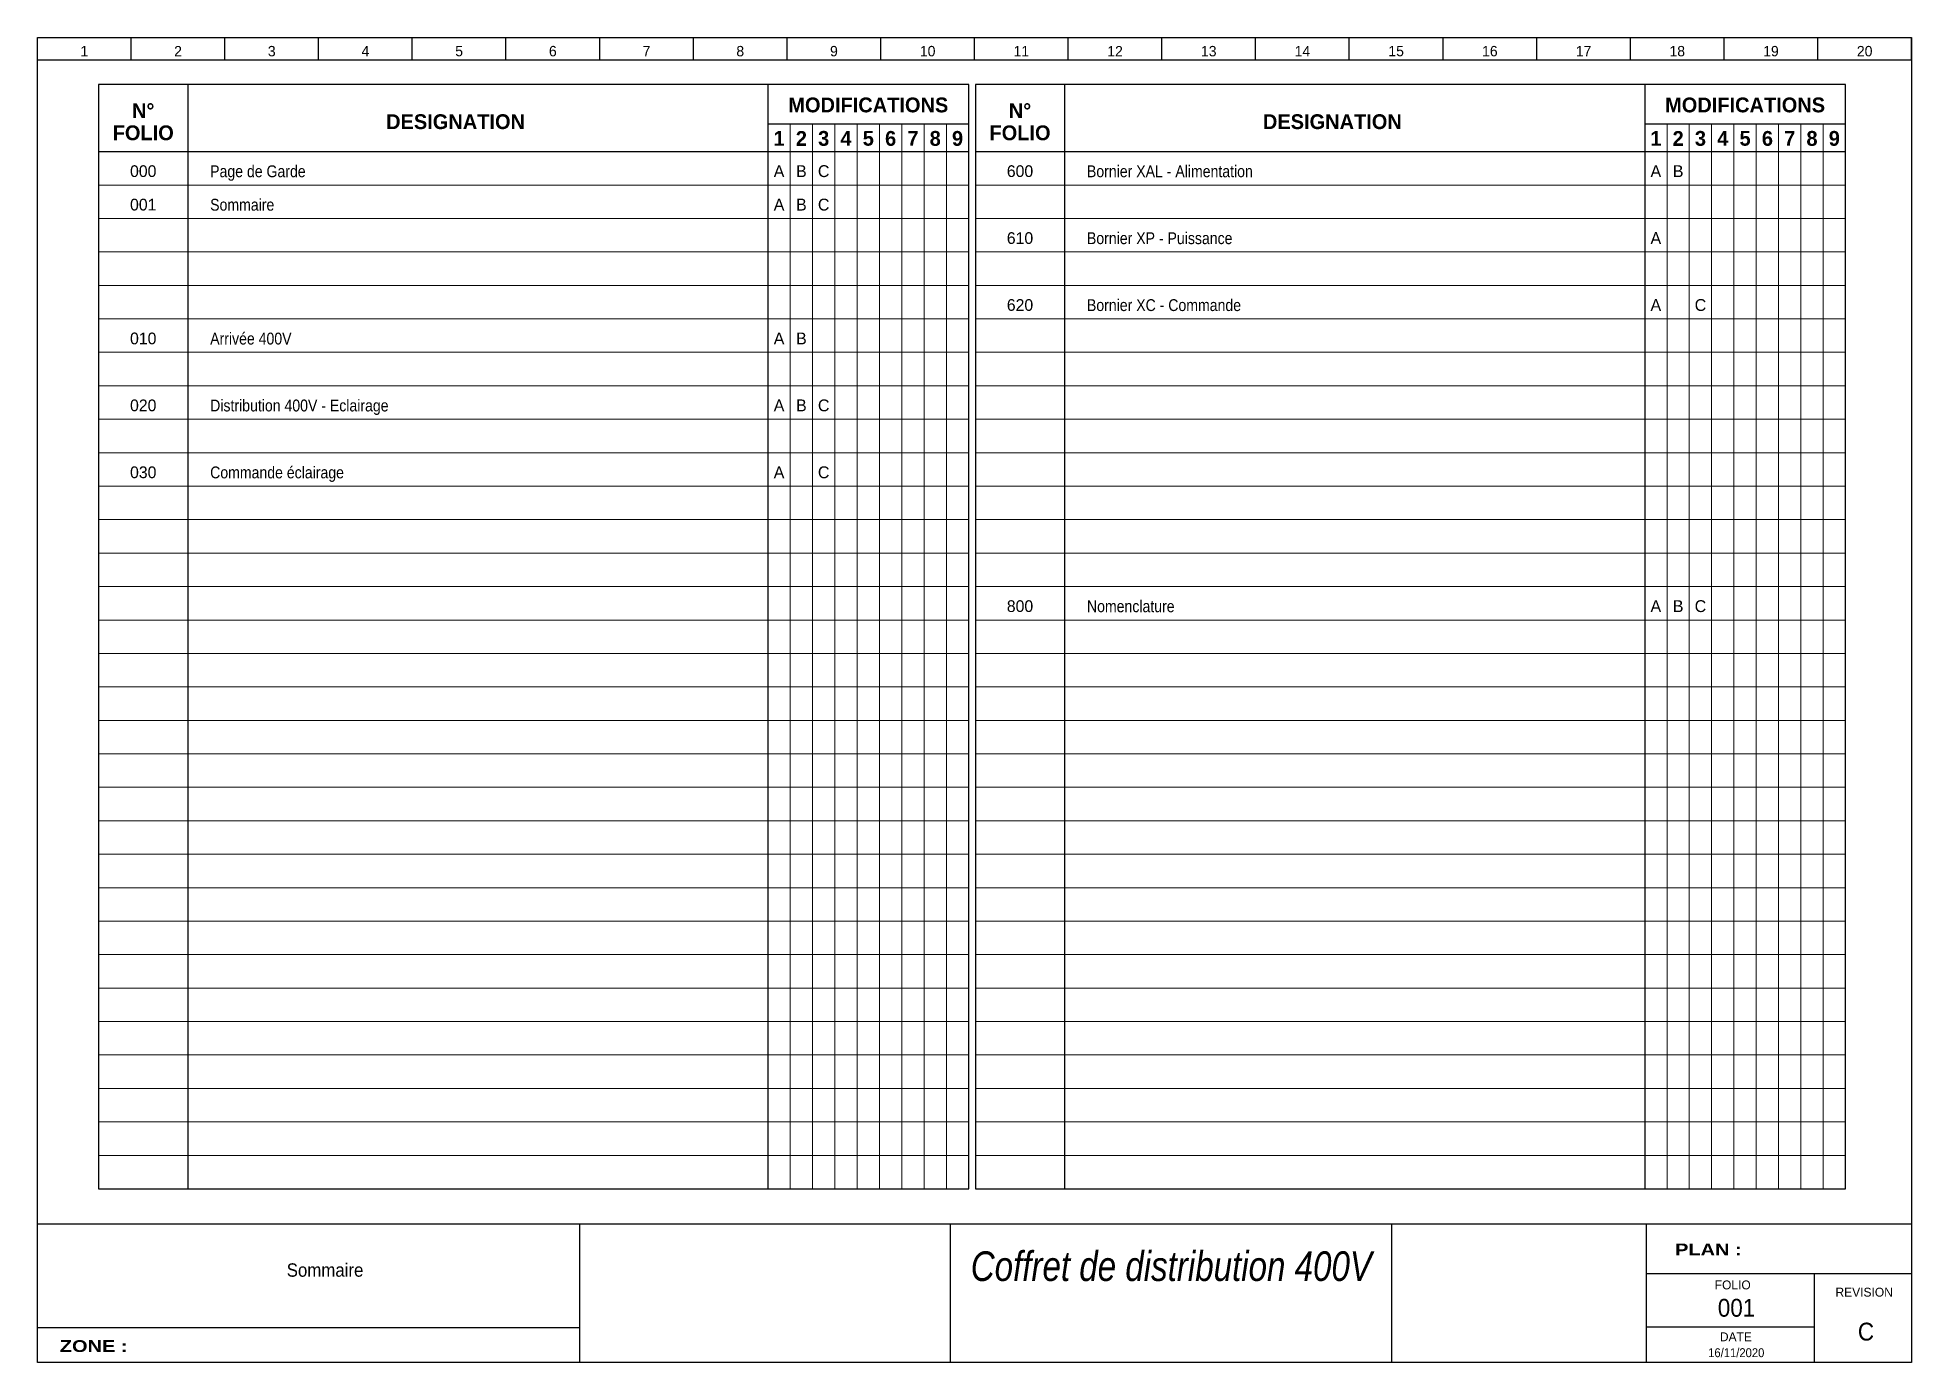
# Model space of a CAD drawing. Extents: x 0 to 420, y 0 to 297.
import ezdxf
from ezdxf.enums import TextEntityAlignment as Align

# ---------------------------------------------------------------- set-up
doc = ezdxf.new("R2010")
doc.units = 0
doc.header["$MEASUREMENT"] = 0
doc.linetypes.add('FIN', pattern=[0])
doc.linetypes.add('MOYEN', pattern=[0])
doc.layers.get('0').update_dxf_attribs({"linetype": 'CONTINUOUS'})
doc.layers.add('A', color=1, linetype='CONTINUOUS')
doc.layers.add('B', color=1, linetype='CONTINUOUS')
doc.styles.add('ARIAL', font='arial.ttf', dxfattribs={"width": 0.966, "height": 2.325})
doc.styles.add('ARIAL_BOLD', font='arialbd.ttf', dxfattribs={"width": 1.2075, "height": 2.657143})
doc.styles.add('ARIAL_ITALIC', font='ariali.ttf', dxfattribs={"width": 1.449, "height": 6.642857})

# ---------------------------------------------------------------- blocks, each defined once
blk = doc.blocks.new('Cartouche')
at = {"color": 4}
blk.add_line((303.45, 31), (303.45, 0), dxfattribs=at)
at = {"layer": 'A', "color": 4, "linetype": 'MOYEN'}
for p, q in [((21, 292), (21, 297)), ((42, 292), (42, 297)), ((63, 292), (63, 297)), ((84, 292), (84, 297)), ((105, 292), (105, 297)), ((126, 292), (126, 297)), ((147, 292), (147, 297)), ((168, 292), (168, 297)), ((189, 292), (189, 297)), ((210, 292), (210, 297)), ((231, 292), (231, 297)), ((252, 292), (252, 297)), ((273, 292), (273, 297)), ((294, 292), (294, 297)), ((315, 292), (315, 297)), ((336, 292), (336, 297)), ((357, 292), (357, 297)), ((378, 292), (378, 297)), ((399, 292), (399, 297)), ((420, 292), (420, 297)), ((0, 292), (420, 292)), ((0, 31.05), (420, 31.05)), ((121.49, 31), (121.49, 0)), ((204.56, 31), (204.56, 0)), ((303.45, 31), (303.45, 0)), ((360.51, 31), (360.51, 0)), ((420, 19.89), (360.51, 19.89)), ((398.16, 19.86), (398.16, 0)), ((0, 7.85), (121.49, 7.85)), ((398.16, 7.96), (360.51, 7.96))]:
    blk.add_line(p, q, dxfattribs=at)
for points in [[(0, 31), (0, 297), (420, 297), (420, 31), (0, 31)], [(0, 0), (0, 297), (420, 297), (420, 0), (0, 0)]]:
    blk.add_lwpolyline(points, dxfattribs=at)
at = {"layer": 'A', "color": 7, "linetype": 'FIN', "style": 'ARIAL', "width": 0.966}
for s, height, p in [('1', 2.33, (10.5, 293.94)), ('2', 2.33, (31.5, 293.94)), ('3', 2.33, (52.5, 293.94)), ('4', 2.33, (73.5, 293.94)), ('5', 2.33, (94.5, 293.94)), ('6', 2.33, (115.5, 293.94)), ('7', 2.33, (136.5, 293.94)), ('8', 2.33, (157.5, 293.94)), ('9', 2.33, (178.5, 293.94)), ('10', 2.325, (199.5, 293.94)), ('11', 2.325, (220.5, 293.94)), ('12', 2.325, (241.5, 293.94)), ('13', 2.325, (262.5, 293.94)), ('14', 2.325, (283.5, 293.94)), ('15', 2.325, (304.5, 293.94)), ('16', 2.325, (325.5, 293.94)), ('17', 2.325, (346.5, 293.94)), ('18', 2.325, (367.5, 293.94)), ('19', 2.325, (388.5, 293.94)), ('20', 2.325, (409.5, 293.94))]:
    blk.add_text(s, height=height, dxfattribs=at).set_placement(p, align=Align.MIDDLE)
at = {"layer": 'A', "color": 7, "linetype": 'FIN', "style": 'ARIAL', "width": 0.9}
for tag, height, p in [('TITRE\xa01', 3, (64.45, 25.79)), ('TITRE\xa02', 3, (64.45, 20.79)), ('TITRE\xa03', 3, (64.45, 15.79)), ('DOSSIER\xa02', 3, (254.12, 13.45)), ('FOLIO', 4, (380.78, 12.27)), ('DOSSIER\xa03', 3, (254.12, 8.45)), ('REV', 4, (409.79, 6.93)), ('DATE', 2, (380.72, 2.24))]:
    blk.add_attdef(tag, text='', height=height, dxfattribs=at).set_placement(p, align=Align.MIDDLE)
blk.add_attdef('N°\xa0PLAN', text='', height=3, dxfattribs=at).set_placement((417.76, 25.47), align=Align.MIDDLE_RIGHT)
blk.add_attdef('ZONE', text='', height=3, dxfattribs=at).set_placement((21.8, 3.7), align=Align.MIDDLE_LEFT)
at = {"layer": 'B', "color": 1, "linetype": 'FIN', "style": 'ARIAL_BOLD', "width": 1.2075}
for s, p in [('PLAN : ', (367, 24.01)), ('ZONE : ', (5, 2.36))]:
    blk.add_text(s, height=2.657, dxfattribs=at).set_placement(p)
at = {"layer": 'B', "color": 1, "linetype": 'FIN', "style": 'ARIAL', "width": 0.966}
for s, p in [('FOLIO', (379.93, 17.39)), ('REVISION', (409.39, 15.77)), ('DATE', (380.64, 5.76))]:
    blk.add_text(s, height=1.993, dxfattribs=at).set_placement(p, align=Align.MIDDLE)
at = {"layer": 'B', "color": 4, "linetype": 'FIN', "style": 'ARIAL_ITALIC', "width": 0.8}
blk.add_attdef('DOSSIER\xa01', text='', height=6.64, dxfattribs=at).set_placement((254.12, 21.73), align=Align.MIDDLE)

msp = doc.modelspace()

# ---------------------------------------------------------------- linework, layer by layer
at = {"layer": 'A', "color": 4, "linetype": 'MOYEN', "lineweight": 25}
for p, q in [((33.7, 286.43), (33.7, 38.93)), ((163.7, 286.43), (163.7, 38.93)), ((210.2, 286.43), (210.2, 38.93)), ((405.2, 286.43), (210.2, 286.43)), ((230.2, 286.43), (230.2, 38.93)), ((360.2, 286.43), (360.2, 38.93)), ((405.2, 38.93), (405.2, 286.43)), ((163.7, 277.68), (208.7, 277.68)), ((360.2, 277.68), (405.2, 277.68)), ((13.7, 271.43), (208.7, 271.43)), ((210.2, 271.43), (405.2, 271.43)), ((210.2, 38.93), (405.2, 38.93))]:
    msp.add_line(p, q, dxfattribs=at)
at = {"layer": 'A', "color": 7, "linetype": 'FIN', "lineweight": 15}
for p, q in [((168.7, 277.68), (168.7, 38.93)), ((173.7, 277.68), (173.7, 38.93)), ((178.7, 277.68), (178.7, 38.93)), ((183.7, 277.68), (183.7, 38.93)), ((188.7, 277.68), (188.7, 38.93)), ((193.7, 277.68), (193.7, 38.93)), ((198.7, 277.68), (198.7, 38.93)), ((203.7, 277.68), (203.7, 38.93)), ((365.2, 277.68), (365.2, 38.93)), ((370.2, 277.68), (370.2, 38.93)), ((375.2, 277.68), (375.2, 38.93)), ((380.2, 277.68), (380.2, 38.93)), ((385.2, 277.68), (385.2, 38.93)), ((390.2, 277.68), (390.2, 38.93)), ((395.2, 277.68), (395.2, 38.93)), ((400.2, 277.68), (400.2, 38.93)), ((13.7, 263.93), (208.7, 263.93)), ((210.2, 263.93), (405.2, 263.93)), ((13.7, 256.43), (208.7, 256.43)), ((210.2, 256.43), (405.2, 256.43)), ((13.7, 248.93), (208.7, 248.93)), ((210.2, 248.93), (405.2, 248.93)), ((13.7, 241.43), (208.7, 241.43)), ((210.2, 241.43), (405.2, 241.43)), ((13.7, 233.93), (208.7, 233.93)), ((210.2, 233.93), (405.2, 233.93)), ((13.7, 226.43), (208.7, 226.43)), ((210.2, 226.43), (405.2, 226.43)), ((13.7, 218.93), (208.7, 218.93)), ((210.2, 218.93), (405.2, 218.93)), ((13.7, 211.43), (208.7, 211.43)), ((210.2, 211.43), (405.2, 211.43)), ((13.7, 203.93), (208.7, 203.93)), ((210.2, 203.93), (405.2, 203.93)), ((13.7, 196.43), (208.7, 196.43)), ((210.2, 196.43), (405.2, 196.43)), ((13.7, 188.93), (208.7, 188.93)), ((210.2, 188.93), (405.2, 188.93)), ((13.7, 181.43), (208.7, 181.43)), ((210.2, 181.43), (405.2, 181.43)), ((13.7, 173.93), (208.7, 173.93)), ((210.2, 173.93), (405.2, 173.93)), ((13.7, 166.43), (208.7, 166.43)), ((210.2, 166.43), (405.2, 166.43)), ((13.7, 158.93), (208.7, 158.93)), ((210.2, 158.93), (405.2, 158.93)), ((13.7, 151.43), (208.7, 151.43)), ((210.2, 151.43), (405.2, 151.43)), ((13.7, 143.93), (208.7, 143.93)), ((210.2, 143.93), (405.2, 143.93)), ((13.7, 136.43), (208.7, 136.43)), ((210.2, 136.43), (405.2, 136.43)), ((13.7, 128.93), (208.7, 128.93)), ((210.2, 128.93), (405.2, 128.93)), ((13.7, 121.43), (208.7, 121.43)), ((210.2, 121.43), (405.2, 121.43)), ((13.7, 113.93), (208.7, 113.93)), ((210.2, 113.93), (405.2, 113.93)), ((13.7, 106.43), (208.7, 106.43)), ((210.2, 106.43), (405.2, 106.43)), ((13.7, 98.93), (208.7, 98.93)), ((210.2, 98.93), (405.2, 98.93)), ((13.7, 91.43), (208.7, 91.43)), ((210.2, 91.43), (405.2, 91.43)), ((13.7, 83.93), (208.7, 83.93)), ((210.2, 83.93), (405.2, 83.93)), ((13.7, 76.43), (208.7, 76.43)), ((210.2, 76.43), (405.2, 76.43)), ((13.7, 68.93), (208.7, 68.93)), ((210.2, 68.93), (405.2, 68.93)), ((13.7, 61.43), (208.7, 61.43)), ((210.2, 61.43), (405.2, 61.43)), ((13.7, 53.93), (208.7, 53.93)), ((210.2, 53.93), (405.2, 53.93)), ((13.7, 46.43), (208.7, 46.43)), ((210.2, 46.43), (405.2, 46.43))]:
    msp.add_line(p, q, dxfattribs=at)
at = {"layer": 'A', "color": 4, "linetype": 'MOYEN', "lineweight": 25}
msp.add_lwpolyline([(13.7, 286.43), (13.7, 38.93), (208.7, 38.93), (208.7, 286.43), (13.7, 286.43)], dxfattribs=at)

# ---------------------------------------------------------------- block references
msp.add_blockref('Cartouche', (0, 0)).add_auto_attribs({'FOLIO': '001', 'REV': 'C', 'DATE': '16/11/2020', 'DOSSIER\xa01': 'Coffret de distribution 400V', 'TITRE\xa02': 'Sommaire'})

# ---------------------------------------------------------------- texts
at = {"layer": 'A', "color": 4, "linetype": 'FIN', "lineweight": 15, "width": 0.966}
for s, height, style, p in [('1', 3.32, 'ARIAL_BOLD', (166.2, 274.38)), ('2', 3.32, 'ARIAL_BOLD', (171.2, 274.38)), ('3', 3.32, 'ARIAL_BOLD', (176.2, 274.38)), ('4', 3.32, 'ARIAL_BOLD', (181.2, 274.38)), ('5', 3.32, 'ARIAL_BOLD', (186.2, 274.38)), ('6', 3.32, 'ARIAL_BOLD', (191.2, 274.38)), ('7', 3.32, 'ARIAL_BOLD', (196.2, 274.38)), ('8', 3.32, 'ARIAL_BOLD', (201.2, 274.38)), ('9', 3.32, 'ARIAL_BOLD', (206.2, 274.38)), ('1', 3.32, 'ARIAL_BOLD', (362.7, 274.38)), ('2', 3.32, 'ARIAL_BOLD', (367.7, 274.38)), ('3', 3.32, 'ARIAL_BOLD', (372.7, 274.38)), ('4', 3.32, 'ARIAL_BOLD', (377.7, 274.38)), ('5', 3.32, 'ARIAL_BOLD', (382.7, 274.38)), ('6', 3.32, 'ARIAL_BOLD', (387.7, 274.38)), ('7', 3.32, 'ARIAL_BOLD', (392.7, 274.38)), ('8', 3.32, 'ARIAL_BOLD', (397.7, 274.38)), ('9', 3.32, 'ARIAL_BOLD', (402.7, 274.38)), ('000', 2.624, 'ARIAL', (23.7, 267.04)), ('A', 2.66, 'ARIAL', (166.2, 267.04)), ('B', 2.66, 'ARIAL', (171.2, 267.04)), ('C', 2.66, 'ARIAL', (176.2, 267.04)), ('600', 2.624, 'ARIAL', (220.2, 267.04)), ('A', 2.66, 'ARIAL', (362.7, 267.04)), ('B', 2.66, 'ARIAL', (367.7, 267.04)), ('001', 2.624, 'ARIAL', (23.7, 259.54)), ('A', 2.66, 'ARIAL', (166.2, 259.54)), ('B', 2.66, 'ARIAL', (171.2, 259.54)), ('C', 2.66, 'ARIAL', (176.2, 259.54)), ('610', 2.624, 'ARIAL', (220.2, 252.04)), ('A', 2.66, 'ARIAL', (362.7, 252.04)), ('620', 2.624, 'ARIAL', (220.2, 237.04)), ('A', 2.66, 'ARIAL', (362.7, 237.04)), ('C', 2.66, 'ARIAL', (372.7, 237.04)), ('010', 2.624, 'ARIAL', (23.7, 229.54)), ('A', 2.66, 'ARIAL', (166.2, 229.54)), ('B', 2.66, 'ARIAL', (171.2, 229.54)), ('020', 2.624, 'ARIAL', (23.7, 214.54)), ('A', 2.66, 'ARIAL', (166.2, 214.54)), ('B', 2.66, 'ARIAL', (171.2, 214.54)), ('C', 2.66, 'ARIAL', (176.2, 214.54)), ('030', 2.624, 'ARIAL', (23.7, 199.54)), ('A', 2.66, 'ARIAL', (166.2, 199.54)), ('C', 2.66, 'ARIAL', (176.2, 199.54)), ('800', 2.624, 'ARIAL', (220.2, 169.54)), ('A', 2.66, 'ARIAL', (362.7, 169.54)), ('B', 2.66, 'ARIAL', (367.7, 169.54)), ('C', 2.66, 'ARIAL', (372.7, 169.54))]:
    msp.add_text(s, height=height, dxfattribs=dict(at, style=style)).set_placement(p, align=Align.MIDDLE)
at = {"layer": 'B', "color": 4, "linetype": 'FIN', "lineweight": 15, "style": 'ARIAL_BOLD', "width": 0.966}
for s, height, p in [('N°', 3.321, (23.7, 280.63)), ('MODIFICATIONS', 3.3214, (186.2, 281.88)), ('N°', 3.321, (220.2, 280.63)), ('MODIFICATIONS', 3.3214, (382.7, 281.88)), ('FOLIO', 3.321, (23.7, 275.63)), ('DESIGNATION', 3.3214, (93.7, 278.13)), ('FOLIO', 3.321, (220.2, 275.63)), ('DESIGNATION', 3.3214, (290.2, 278.13))]:
    msp.add_text(s, height=height, dxfattribs=at).set_placement(p, align=Align.MIDDLE)
at = {"layer": 'B', "color": 4, "linetype": 'FIN', "lineweight": 15, "style": 'ARIAL', "width": 0.85}
for s, height, p in [('Page de Garde', 2.6571, (38.7, 265.68)), ('Bornier XAL - Alimentation', 2.6571, (235.2, 265.68)), ('Sommaire', 2.657, (38.7, 258.18)), ('Bornier XP - Puissance', 2.6571, (235.2, 250.68)), ('Bornier XC - Commande', 2.6571, (235.2, 235.68)), ('Arrivée 400V', 2.6571, (38.7, 228.18)), ('Distribution 400V - Eclairage', 2.6571, (38.7, 213.18)), ('Commande éclairage', 2.6571, (38.7, 198.18)), ('Nomenclature', 2.6571, (235.2, 168.18))]:
    msp.add_text(s, height=height, dxfattribs=at).set_placement(p)

doc.saveas('drawing.dxf')
